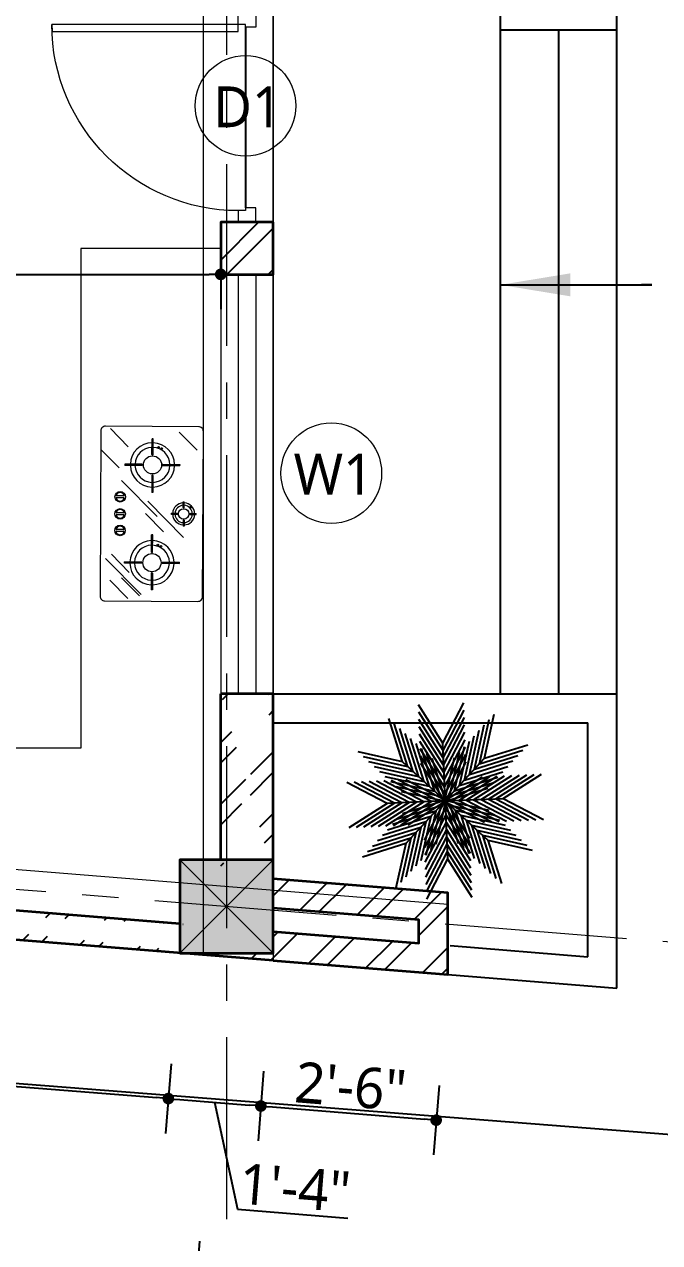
# Model space of a CAD drawing. Header units: inches. Extents: x 17146 to 31738, y -8920 to -2452.
# Drawn here: x 21558.2 to 21667.2, y -5398.8 to -5189.5 of the extents above; entities that cross this region are included whole.
import ezdxf

# ---------------------------------------------------------------- set-up
doc = ezdxf.new("R2010")
doc.units = ezdxf.units.IN
doc.header["$LTSCALE"] = 25
doc.header["$MEASUREMENT"] = 0
doc.header["$PDMODE"] = 3
doc.linetypes.add('CENTER', pattern=[2, 1.25, -0.25, 0.25, -0.25])
doc.layers.get('Defpoints').update_dxf_attribs({"color": 251})
doc.layers.add('A-HATCH', color=7, linetype='Continuous')
doc.layers.add('ARBOL', color=74, linetype='Continuous')
for name, color, linetype, lineweight in [('A_Grid Name', 216, 'Continuous', 5), ('Center line', 252, 'CENTER', 20), ('Column', 130, 'Continuous', 35), ('Dim-external', 151, 'Continuous', 9), ('Dim-internal', 150, 'Continuous', 9), ('Door-window', 40, 'Continuous', 15), ('Furniture', 125, 'Continuous', 20), ('Hatch', 253, 'Continuous', 13), ('sill', 30, 'Continuous', 20), ('Stairs', 134, 'Continuous', 25), ('text window', 212, 'Continuous', 20), ('Wall-Section', 6, 'Continuous', 35)]:
    doc.layers.add(name, color=color, linetype=linetype, lineweight=lineweight)
doc.styles.add('int text 1in-8ft', font='trebuc.ttf', dxfattribs={"height": 7})
doc.dimstyles.new('dim 1in-8ft', dxfattribs={"dimtxt": 7, "dimasz": 2, "dimexe": 6, "dimexo": 6, "dimgap": 1, "dimtad": 1, "dimdec": 0, "dimzin": 0, "dimdsep": 46, "dimlunit": 4, "dimtxsty": 'int text 1in-8ft', "dimblk": 'DOT', "dimcen": 4, "dimdle": 6, "dimclrt": 7, "dimadec": 0, "dimazin": 0, "dimtfac": 1, "dimtdec": 0, "dimtofl": 0, "dimtmove": 0, "dimatfit": 3, "dimfxl": 6, "dimfxlon": 1, "dimtolj": 1, "dimtzin": 0, "dimarcsym": 0})
doc.dimstyles.new('dim 1in-8ft c-c', dxfattribs={"dimtxt": 7, "dimasz": 2, "dimexe": 6, "dimexo": 6, "dimgap": 1, "dimtad": 1, "dimdec": 0, "dimzin": 0, "dimdsep": 46, "dimlunit": 4, "dimtxsty": 'int text 1in-8ft', "dimblk": 'DOT', "dimcen": 4, "dimdle": 6, "dimclrt": 7, "dimadec": 0, "dimazin": 0, "dimtfac": 1, "dimtdec": 0, "dimtofl": 0, "dimtmove": 0, "dimatfit": 3, "dimfxl": 6, "dimfxlon": 1, "dimtolj": 1, "dimtzin": 0, "dimarcsym": 0})
pattern_1 = [(45, (21802.997, -5239.595), (-5.3033, 5.3033), []), (45, (21806.5325, -5239.595), (-5.3033, 5.3033), [])]

# ---------------------------------------------------------------- blocks, each defined once
blk = doc.blocks.new('col')
at = {"layer": 'Hatch'}
h = blk.add_hatch(color=256, dxfattribs=at)
h.dxf.hatch_style = 1
h.paths.add_polyline_path([(-8, -8), (8, -8), (8, 8), (-8, 8)])
at = {"layer": 'Column'}
blk.add_lwpolyline([(-8, -8), (8, -8), (8, 8), (-8, 8)], close=True, dxfattribs=at)
at = {"layer": 'Dim-external'}
for p, q in [((-8, 8), (8, -8)), ((8, 8), (-8, -8))]:
    blk.add_line(p, q, dxfattribs=at)
blk = doc.blocks.new('gridd')
at = {"layer": 'Dim-external'}
blk.add_blockref('col', (507, -311.55), dxfattribs=at)
blk = doc.blocks.new('*U34')
at = {"lineweight": 20}
for points in [[(2, 1.5), (2, 33.5), (3.25, 33.47), (3.25, 1.5)], [(0, 1.5), (0, -1.5), (2.5, -1.5), (2.5, 0.25), (2, 0.25), (2, 1.5)], [(36, 1.5), (36, -1.5), (33.5, -1.5), (33.5, 0.25), (34, 0.25), (34, 1.5)]]:
    blk.add_lwpolyline(points, close=True, dxfattribs=at)
at = {"lineweight": 13}
blk.add_arc((2, 1.5), 32, 360, 90, dxfattribs=at)
at = {"layer": 'Defpoints'}
blk.add_line((2.5, 0.25), (33.5, 0.25), dxfattribs=at)
blk = doc.blocks.new('Cooking_Range Glass2')
for p, q in [((-14.04, -4.13), (-10.95, -1.03)), ((0.1, -1.17), (-0.1, -1.17)), ((-2.16, -9.49), (4.03, -3.3)), ((2.08, -3.21), (2.08, -3.41)), ((8.5, -4), (8.3, -4)), ((0.1, -5.38), (-0.1, -5.38)), ((-5.72, -14.03), (0.48, -7.84)), ((-0.03, -9.85), (3.06, -6.75)), ((-12.87, -8.61), (-12.87, -8.81)), ((-3.64, -8.61), (-3.64, -8.81)), ((3.64, -8.61), (3.64, -8.81)), ((13.07, -8.61), (13.07, -8.81)), ((7.7, -16.71), (13.9, -10.52)), ((11.02, -13.91), (14.12, -10.82)), ((-14.6, -15.96), (-11.5, -12.87)), ((-10.96, -17.54), (-7.87, -14.44)), ((6.99, -15.69), (10.09, -12.59)), ((8.5, -13.45), (8.3, -13.45)), ((11.45, -15.92), (14.55, -12.83))]:
    blk.add_line(p, q)
at = {"ltscale": 0.18}
for p, q in [((-0.1, -2.21), (-0.1, -1.17)), ((0.1, -2.21), (0.1, -1.17)), ((-8.5, -4), (-8.3, -4)), ((-8.5, -6.91), (-8.5, -4)), ((-8.3, -6.91), (-8.3, -4)), ((-1.09, -3.21), (-2.11, -3.21)), ((-2.11, -3.41), (-2.11, -3.21)), ((-1.09, -3.41), (-2.11, -3.41)), ((1.09, -3.21), (2.08, -3.21)), ((1.09, -3.41), (2.08, -3.41)), ((8.3, -6.91), (8.3, -4)), ((8.5, -6.91), (8.5, -4)), ((-0.1, -4.4), (-0.1, -5.38)), ((0.1, -4.4), (0.1, -5.38)), ((-10.19, -8.61), (-12.87, -8.61)), ((-10.19, -8.81), (-12.87, -8.81)), ((-6.6, -8.61), (-3.64, -8.61)), ((-6.6, -8.81), (-3.64, -8.81)), ((6.6, -8.61), (3.64, -8.61)), ((6.6, -8.81), (3.64, -8.81)), ((10.19, -8.61), (13.07, -8.61)), ((10.19, -8.81), (13.07, -8.81)), ((-8.5, -10.51), (-8.5, -13.45)), ((-8.3, -10.51), (-8.3, -13.45)), ((8.3, -10.51), (8.3, -13.45)), ((8.5, -10.51), (8.5, -13.45)), ((-8.5, -13.45), (-8.3, -13.45)), ((-3.05, -13.61), (-3.05, -14.84)), ((-2.73, -13.61), (-2.73, -14.84)), ((-0.12, -13.61), (-0.12, -14.84)), ((0.2, -13.61), (0.2, -14.84)), ((2.73, -13.61), (2.73, -14.84)), ((3.05, -13.61), (3.05, -14.84))]:
    blk.add_line(p, q, dxfattribs=at)
blk.add_lwpolyline([(-14.2, -17.6), (14.2, -17.6, 0.414214), (15, -16.8), (15, -0.8, 0.414214), (14.2, 0), (-14.2, 0, 0.414214), (-15, -0.8), (-15, -16.8, 0.414214)], format="xyb", close=True)
for centre in [(-1.16, -2.15), (-11.43, -7.67), (-11.21, -7.14), (5.36, -7.7), (5.58, -7.17)]:
    blk.add_circle(centre, 0.149)
for centre, radius in [((0, -3.31), 0.895), ((-8.4, -8.71), 1.56), ((8.4, -8.71), 1.56), ((-2.89, -14.22), 0.9), ((0.04, -14.22), 0.9), ((2.89, -14.22), 0.9)]:
    blk.add_circle(centre, radius, dxfattribs=at)
for centre, radius, start, end in [((0, -3.31), 1.89, 93.0255, 176.9745), ((0, -3.31), 1.49, 93.8363, 176.1637), ((0, -3.31), 1.89, 3.0255, 86.9745), ((0, -3.31), 1.49, 3.8363, 86.1637), ((0, -3.31), 1.89, 183.0255, 266.9745), ((0, -3.31), 1.49, 183.8363, 266.1637), ((-1.13, -3.31), 0.105, 287.6318, 72.3682), ((0, -2.2), 0.101, 187.9505, 352.0495), ((0, -3.31), 1.49, 273.8363, 356.1637), ((0, -3.31), 1.89, 273.0255, 356.9745), ((1.11, -3.31), 0.101, 97.2236, 262.7764), ((-8.4, -8.71), 3.8, 91.5918, 178.4082), ((-8.4, -8.71), 3, 91.9102, 178.0898), ((-8.4, -8.71), 3, 1.9102, 88.0898), ((-8.4, -8.71), 3.8, 1.5918, 88.4082), ((0, -4.4), 0.1, 358.3317, 181.6683), ((8.4, -8.71), 3.8, 91.5918, 178.4082), ((8.4, -8.71), 3, 91.9102, 178.0898), ((8.4, -8.71), 3.8, 1.5918, 88.4082), ((8.4, -8.71), 3, 1.9102, 88.0898), ((-8.4, -6.9), 0.101, 186.7354, 353.2646), ((8.4, -6.91), 0.1, 183.9579, 356.0421), ((-8.4, -8.71), 3.8, 181.5918, 268.4082), ((-8.4, -8.71), 3, 181.9102, 268.0898), ((-10.23, -8.71), 0.106, 288.751, 71.249), ((-8.4, -8.71), 3, 271.9102, 358.0898), ((-8.4, -8.71), 3.8, 271.5918, 358.4082), ((-6.56, -8.71), 0.107, 110.5507, 249.4493), ((8.4, -8.71), 3.8, 181.5918, 268.4082), ((8.4, -8.71), 3, 181.9102, 268.0898), ((6.57, -8.71), 0.105, 288.412, 71.588), ((8.4, -10.54), 0.105, 17.9418, 162.0582), ((8.4, -8.71), 3, 271.9102, 358.0898), ((8.4, -8.71), 3.8, 271.5918, 358.4082), ((10.22, -8.71), 0.103, 104.2945, 255.7055), ((-2.89, -14.22), 0.74, 111.3237, 248.6763), ((-3.13, -13.61), 0.08, 0, 111.3237), ((-2.65, -13.61), 0.08, 68.6763, 180), ((-2.89, -14.22), 0.74, 291.3237, 68.6763), ((0.04, -14.22), 0.74, 111.3237, 248.6763), ((-0.2, -13.61), 0.08, 0, 111.3237), ((0.28, -13.61), 0.08, 68.6763, 180), ((0.04, -14.22), 0.74, 291.3237, 68.6763), ((2.89, -14.22), 0.74, 111.3237, 248.6763), ((2.65, -13.61), 0.08, 0, 111.3237), ((3.13, -13.61), 0.08, 68.6763, 180), ((2.89, -14.22), 0.74, 291.3237, 68.6763), ((-3.13, -14.84), 0.08, 248.6763, 0), ((-2.65, -14.84), 0.08, 180, 291.3237), ((-0.2, -14.84), 0.08, 248.6763, 0), ((0.28, -14.84), 0.08, 180, 291.3237), ((2.65, -14.84), 0.08, 248.6763, 0), ((3.13, -14.84), 0.08, 180, 291.3237)]:
    blk.add_arc(centre, radius, start, end, dxfattribs=at)
blk.add_arc((-8.4, -10.55), 0.108, 21.7885, 158.2115)
blk = doc.blocks.new('grid')
at = {"layer": 'Center line'}
for p, q in [((506, 115), (506, -429.63)), ((774, -334.17), (-175, -257.62))]:
    blk.add_line(p, q, dxfattribs=at)
blk = doc.blocks.new('iuhuiff')
at = {"layer": 'ARBOL', "color": 60}
for p, q in [((6020.29, -6224.88, 1654.08), (6016.11, -6218.3, 1654.08)), ((6020.35, -6226.14, 1654.08), (6016.17, -6219.56, 1654.08)), ((6013.38, -6228.09, 1654.08), (6011.04, -6220.65, 1654.08)), ((6014.31, -6228.95, 1654.08), (6011.98, -6221.51, 1654.08)), ((6015.24, -6229.8, 1654.08), (6012.91, -6222.37, 1654.08)), ((6020.4, -6227.41, 1654.08), (6016.22, -6220.83, 1654.08)), ((6020.45, -6228.67, 1654.08), (6016.27, -6222.09, 1654.08)), ((6016.17, -6230.66, 1654.08), (6013.84, -6223.22, 1654.08)), ((6017.11, -6231.52, 1654.08), (6014.77, -6224.08, 1654.08)), ((6020.5, -6229.94, 1654.08), (6016.33, -6223.36, 1654.08)), ((6013.38, -6228.09, 1654.08), (6005.77, -6226.39, 1654.08)), ((6014.31, -6228.95, 1654.08), (6006.7, -6227.25, 1654.08)), ((6015.24, -6229.8, 1654.08), (6007.63, -6228.1, 1654.08)), ((6016.17, -6230.66, 1654.08), (6008.57, -6228.96, 1654.08)), ((6017.11, -6231.52, 1654.08), (6009.5, -6229.82, 1654.08)), ((6018.04, -6232.37, 1654.08), (6010.43, -6230.67, 1654.08)), ((6010.76, -6235.25, 1654.08), (6003.85, -6231.64, 1654.08)), ((6012.02, -6235.2, 1654.08), (6005.11, -6231.59, 1654.08)), ((6013.29, -6235.14, 1654.08), (6006.38, -6231.53, 1654.08)), ((6014.55, -6235.09, 1654.08), (6007.64, -6231.48, 1654.08)), ((6015.82, -6235.04, 1654.08), (6008.91, -6231.43, 1654.08)), ((6010.76, -6235.25, 1654.08), (6004.18, -6239.43, 1654.08)), ((6012.02, -6235.2, 1654.08), (6005.44, -6239.37, 1654.08)), ((6013.29, -6235.14, 1654.08), (6006.71, -6239.32, 1654.08))]:
    blk.add_line(p, q, dxfattribs=at)
at = {"layer": 'ARBOL', "color": 62}
for p, q in [((6020.29, -6224.88, 1654.08), (6023.9, -6217.97, 1654.08)), ((6020.35, -6226.14, 1654.08), (6023.96, -6219.23, 1654.08)), ((6027.45, -6227.5, 1654.08), (6029.15, -6219.89, 1654.08)), ((6020.4, -6227.41, 1654.08), (6024.01, -6220.5, 1654.08)), ((6020.45, -6228.67, 1654.08), (6024.06, -6221.77, 1654.08)), ((6025.74, -6229.36, 1654.08), (6027.44, -6221.75, 1654.08)), ((6026.6, -6228.43, 1654.08), (6028.29, -6220.82, 1654.08)), ((6020.5, -6229.94, 1654.08), (6024.11, -6223.03, 1654.08)), ((6020.56, -6231.2, 1654.08), (6024.17, -6224.3, 1654.08)), ((6023.17, -6232.16, 1654.08), (6024.87, -6224.55, 1654.08)), ((6024.02, -6231.23, 1654.08), (6025.72, -6223.62, 1654.08)), ((6024.88, -6230.29, 1654.08), (6026.58, -6222.69, 1654.08)), ((6018.04, -6232.37, 1654.08), (6015.71, -6224.94, 1654.08)), ((6020.56, -6231.2, 1654.08), (6016.38, -6224.62, 1654.08)), ((6020.61, -6232.47, 1654.08), (6016.43, -6225.89, 1654.08)), ((6018.97, -6233.23, 1654.08), (6016.64, -6225.79, 1654.08)), ((6019.9, -6234.09, 1654.08), (6017.57, -6226.65, 1654.08)), ((6020.61, -6232.47, 1654.08), (6024.22, -6225.56, 1654.08)), ((6022.31, -6233.09, 1654.08), (6024.01, -6225.48, 1654.08)), ((6020.66, -6233.73, 1654.08), (6016.49, -6227.15, 1654.08)), ((6020.72, -6235, 1654.08), (6016.54, -6228.42, 1654.08)), ((6020.83, -6234.94, 1654.08), (6018.5, -6227.51, 1654.08)), ((6020.6, -6234.95, 1654.08), (6022.3, -6227.35, 1654.08)), ((6017.08, -6234.98, 1654.08), (6010.18, -6231.37, 1654.08)), ((6018.97, -6233.23, 1654.08), (6011.36, -6231.53, 1654.08)), ((6018.35, -6234.93, 1654.08), (6011.44, -6231.32, 1654.08)), ((6019.9, -6234.09, 1654.08), (6012.3, -6232.39, 1654.08)), ((6019.61, -6234.88, 1654.08), (6012.71, -6231.27, 1654.08)), ((6020.88, -6234.82, 1654.08), (6013.97, -6231.21, 1654.08)), ((6015.82, -6235.04, 1654.08), (6009.24, -6239.21, 1654.08)), ((6017.08, -6234.98, 1654.08), (6010.5, -6239.16, 1654.08)), ((6018.35, -6234.93, 1654.08), (6011.77, -6239.11, 1654.08)), ((6019.61, -6234.88, 1654.08), (6013.03, -6239.05, 1654.08)), ((6020.83, -6234.94, 1654.08), (6013.23, -6233.25, 1654.08)), ((6020.82, -6234.71, 1654.08), (6013.39, -6237.04, 1654.08)), ((6014.55, -6235.09, 1654.08), (6007.97, -6239.27, 1654.08)), ((6019.11, -6236.57, 1654.08), (6011.67, -6238.9, 1654.08)), ((6019.97, -6235.64, 1654.08), (6012.53, -6237.97, 1654.08)), ((6017.4, -6238.44, 1654.08), (6009.96, -6240.77, 1654.08)), ((6018.25, -6237.5, 1654.08), (6010.82, -6239.84, 1654.08)), ((6014.83, -6241.23, 1654.08), (6007.39, -6243.56, 1654.08)), ((6015.68, -6240.3, 1654.08), (6008.24, -6242.63, 1654.08)), ((6016.54, -6239.37, 1654.08), (6009.1, -6241.7, 1654.08)), ((6013.97, -6242.16, 1654.08), (6006.53, -6244.5, 1654.08))]:
    blk.add_line(p, q, dxfattribs=at)
at = {"layer": 'ARBOL', "color": 32}
for q in [(6020.29, -6224.88, 1654.08), (6013.38, -6228.09, 1654.08), (6027.45, -6227.5, 1654.08), (6010.76, -6235.25, 1654.08), (6013.97, -6242.16, 1654.08), (6030.66, -6234.41, 1654.08), (6021.13, -6244.78, 1654.08), (6028.04, -6241.57, 1654.08)]:
    blk.add_line((6020.71, -6234.83, 1654.08), q, dxfattribs=at)
at = {"layer": 'ARBOL', "color": 64}
for p, q in [((6021.45, -6234.02, 1654.08), (6023.15, -6226.42, 1654.08)), ((6026.6, -6228.43, 1654.08), (6034.03, -6226.1, 1654.08)), ((6027.45, -6227.5, 1654.08), (6034.89, -6225.17, 1654.08)), ((6020.66, -6233.73, 1654.08), (6024.27, -6226.83, 1654.08)), ((6020.72, -6235, 1654.08), (6024.33, -6228.09, 1654.08)), ((6024.88, -6230.29, 1654.08), (6032.32, -6227.96, 1654.08)), ((6025.74, -6229.36, 1654.08), (6033.18, -6227.03, 1654.08)), ((6020.54, -6234.84, 1654.08), (6027.12, -6230.66, 1654.08)), ((6021.81, -6234.78, 1654.08), (6028.39, -6230.61, 1654.08)), ((6022.31, -6233.09, 1654.08), (6029.75, -6230.76, 1654.08)), ((6023.07, -6234.73, 1654.08), (6029.65, -6230.55, 1654.08)), ((6023.17, -6232.16, 1654.08), (6030.6, -6229.83, 1654.08)), ((6024.02, -6231.23, 1654.08), (6031.46, -6228.89, 1654.08)), ((6020.6, -6234.95, 1654.08), (6028.03, -6232.62, 1654.08)), ((6021.45, -6234.02, 1654.08), (6028.89, -6231.69, 1654.08)), ((6020.88, -6234.82, 1654.08), (6014.3, -6239, 1654.08)), ((6020.7, -6234.66, 1654.08), (6017.09, -6241.57, 1654.08)), ((6020.82, -6234.71, 1654.08), (6019.12, -6242.31, 1654.08)), ((6020.76, -6235.93, 1654.08), (6017.15, -6242.84, 1654.08)), ((6019.11, -6236.57, 1654.08), (6017.41, -6244.18, 1654.08)), ((6019.97, -6235.64, 1654.08), (6018.27, -6243.25, 1654.08)), ((6020.76, -6235.93, 1654.08), (6024.93, -6242.51, 1654.08)), ((6017.4, -6238.44, 1654.08), (6015.7, -6246.04, 1654.08)), ((6018.25, -6237.5, 1654.08), (6016.55, -6245.11, 1654.08)), ((6020.81, -6237.19, 1654.08), (6017.2, -6244.1, 1654.08)), ((6020.86, -6238.46, 1654.08), (6017.25, -6245.37, 1654.08)), ((6014.83, -6241.23, 1654.08), (6013.13, -6248.84, 1654.08)), ((6015.68, -6240.3, 1654.08), (6013.98, -6247.91, 1654.08)), ((6016.54, -6239.37, 1654.08), (6014.84, -6246.97, 1654.08)), ((6020.92, -6239.72, 1654.08), (6017.31, -6246.63, 1654.08)), ((6020.97, -6240.99, 1654.08), (6017.36, -6247.9, 1654.08)), ((6013.97, -6242.16, 1654.08), (6012.27, -6249.77, 1654.08)), ((6021.02, -6242.25, 1654.08), (6017.41, -6249.16, 1654.08)), ((6021.08, -6243.52, 1654.08), (6017.47, -6250.43, 1654.08)), ((6021.13, -6244.78, 1654.08), (6017.52, -6251.69, 1654.08))]:
    blk.add_line(p, q, dxfattribs=at)
at = {"layer": 'ARBOL', "color": 68}
for p, q in [((6024.34, -6234.68, 1654.08), (6030.92, -6230.5, 1654.08)), ((6025.6, -6234.63, 1654.08), (6032.18, -6230.45, 1654.08)), ((6026.87, -6234.57, 1654.08), (6033.45, -6230.39, 1654.08)), ((6028.13, -6234.52, 1654.08), (6034.71, -6230.34, 1654.08)), ((6029.4, -6234.47, 1654.08), (6035.98, -6230.29, 1654.08)), ((6030.66, -6234.41, 1654.08), (6037.24, -6230.24, 1654.08)), ((6023.07, -6234.73, 1654.08), (6029.98, -6238.34, 1654.08)), ((6024.34, -6234.68, 1654.08), (6031.25, -6238.29, 1654.08)), ((6025.6, -6234.63, 1654.08), (6032.51, -6238.24, 1654.08)), ((6026.87, -6234.57, 1654.08), (6033.78, -6238.18, 1654.08)), ((6028.13, -6234.52, 1654.08), (6035.04, -6238.13, 1654.08)), ((6029.4, -6234.47, 1654.08), (6036.31, -6238.08, 1654.08)), ((6030.66, -6234.41, 1654.08), (6037.57, -6238.02, 1654.08)), ((6022.45, -6236.43, 1654.08), (6030.06, -6238.13, 1654.08)), ((6023.38, -6237.29, 1654.08), (6025.71, -6244.73, 1654.08)), ((6023.38, -6237.29, 1654.08), (6030.99, -6238.99, 1654.08)), ((6024.32, -6238.14, 1654.08), (6026.65, -6245.58, 1654.08)), ((6024.32, -6238.14, 1654.08), (6031.92, -6239.84, 1654.08)), ((6025.25, -6239, 1654.08), (6032.85, -6240.7, 1654.08)), ((6025.25, -6239, 1654.08), (6027.58, -6246.44, 1654.08)), ((6026.18, -6239.86, 1654.08), (6033.79, -6241.56, 1654.08)), ((6026.18, -6239.86, 1654.08), (6028.51, -6247.3, 1654.08)), ((6027.11, -6240.72, 1654.08), (6034.72, -6242.42, 1654.08)), ((6027.11, -6240.72, 1654.08), (6029.44, -6248.15, 1654.08)), ((6028.04, -6241.57, 1654.08), (6035.65, -6243.27, 1654.08)), ((6028.04, -6241.57, 1654.08), (6030.38, -6249.01, 1654.08))]:
    blk.add_line(p, q, dxfattribs=at)
at = {"layer": 'ARBOL', "color": 66}
for p, q in [((6020.54, -6234.84, 1654.08), (6027.45, -6238.45, 1654.08)), ((6020.59, -6234.72, 1654.08), (6022.92, -6242.15, 1654.08)), ((6020.59, -6234.72, 1654.08), (6028.19, -6236.42, 1654.08)), ((6020.7, -6234.66, 1654.08), (6024.88, -6241.24, 1654.08)), ((6021.81, -6234.78, 1654.08), (6028.71, -6238.39, 1654.08)), ((6021.52, -6235.57, 1654.08), (6023.85, -6243.01, 1654.08)), ((6021.52, -6235.57, 1654.08), (6029.13, -6237.27, 1654.08)), ((6022.45, -6236.43, 1654.08), (6024.78, -6243.87, 1654.08)), ((6020.81, -6237.19, 1654.08), (6024.99, -6243.77, 1654.08)), ((6020.86, -6238.46, 1654.08), (6025.04, -6245.04, 1654.08)), ((6020.92, -6239.72, 1654.08), (6025.09, -6246.3, 1654.08)), ((6020.97, -6240.99, 1654.08), (6025.15, -6247.57, 1654.08)), ((6021.02, -6242.25, 1654.08), (6025.2, -6248.83, 1654.08)), ((6021.08, -6243.52, 1654.08), (6025.25, -6250.1, 1654.08)), ((6021.13, -6244.78, 1654.08), (6025.31, -6251.36, 1654.08))]:
    blk.add_line(p, q, dxfattribs=at)
blk = doc.blocks.new('_Dot')
at = {"color": 0, "linetype": 'ByBlock', "lineweight": -2}
blk.add_line((-0.5, 0), (-1, 0), dxfattribs=at)
at = {"color": 0, "linetype": 'ByBlock', "const_width": 0.5}
blk.add_lwpolyline([(-0.25, 0, 1), (0.25, 0, 1)], format="xyb", close=True, dxfattribs=at)
blk = doc.blocks.new('*D128')
at = {"layer": 'Defpoints', "color": 0, "transparency": 16777216}
for p in [(21434.87, -5335.64), (21584.87, -5349.19), (21582.87, -5374.03)]:
    blk.add_point(p, dxfattribs=at)
at = {"layer": 'Dim-external', "color": 0, "lineweight": -2, "transparency": 16777216}
for p, q in [((21433.23, -5355.94), (21432.27, -5367.9)), ((21434.74, -5362.08), (21580.87, -5373.87)), ((21583.35, -5368.05), (21582.38, -5380.01))]:
    blk.add_line(p, q, dxfattribs=at)
at = {"layer": 'Dim-external', "color": 0, "lineweight": -2, "transparency": 16777216, "xscale": 2, "yscale": 2, "zscale": 2}
for p, rotation in [((21432.75, -5361.92), 175.3884517382359), ((21582.87, -5374.03), 355.3884517382359)]:
    blk.add_blockref('_Dot', p, dxfattribs=dict(at, rotation=rotation))
at = {"layer": 'Dim-external', "color": 7, "transparency": 16777216, "insert": (21508.17, -5363.48), "char_height": 7, "attachment_point": 5, "rotation": 355.3885, "style": 'int text 1in-8ft'}
blk.add_mtext('\\A1;12\'-7"', dxfattribs=at)
blk = doc.blocks.new('*D129')
at = {"layer": 'Defpoints', "color": 0, "transparency": 16777216}
for p in [(21584.87, -5349.19), (21600.87, -5349.03), (21598.75, -5375.31)]:
    blk.add_point(p, dxfattribs=at)
at = {"layer": 'Dim-external', "color": 0, "lineweight": -2, "transparency": 16777216}
for p, q in [((21583.35, -5368.05), (21582.38, -5380.01)), ((21599.23, -5369.33), (21598.27, -5381.29)), ((21584.86, -5374.19), (21596.76, -5375.15)), ((21590.81, -5374.67), (21594.74, -5393.05)), ((21594.74, -5393.05), (21613.71, -5394.58))]:
    blk.add_line(p, q, dxfattribs=at)
at = {"layer": 'Dim-external', "color": 0, "lineweight": -2, "transparency": 16777216, "xscale": 2, "yscale": 2, "zscale": 2}
for p, rotation in [((21582.87, -5374.03), 175.3884517382359), ((21598.75, -5375.31), 355.3884517382359)]:
    blk.add_blockref('_Dot', p, dxfattribs=dict(at, rotation=rotation))
at = {"layer": 'Dim-external', "color": 7, "transparency": 16777216, "insert": (21604.59, -5389.33), "char_height": 7, "attachment_point": 5, "rotation": 355.3885, "style": 'int text 1in-8ft'}
blk.add_mtext('\\A1;1\'-4"', dxfattribs=at)
blk = doc.blocks.new('*D130')
at = {"layer": 'Defpoints', "color": 0, "transparency": 16777216}
for p in [(21600.87, -5349.03), (21630.87, -5352.74), (21628.85, -5377.74)]:
    blk.add_point(p, dxfattribs=at)
at = {"layer": 'Dim-external', "color": 0, "lineweight": -2, "transparency": 16777216}
for p, q in [((21599.23, -5369.33), (21598.27, -5381.29)), ((21629.34, -5371.76), (21628.37, -5383.72)), ((21600.74, -5375.47), (21626.86, -5377.58))]:
    blk.add_line(p, q, dxfattribs=at)
at = {"layer": 'Dim-external', "color": 0, "lineweight": -2, "transparency": 16777216, "xscale": 2, "yscale": 2, "zscale": 2}
for p, rotation in [((21598.75, -5375.31), 175.3884517382359), ((21628.85, -5377.74), 355.3884517382359)]:
    blk.add_blockref('_Dot', p, dxfattribs=dict(at, rotation=rotation))
at = {"layer": 'Dim-external', "color": 7, "transparency": 16777216, "insert": (21614.17, -5371.97), "char_height": 7, "attachment_point": 5, "rotation": 355.3885, "style": 'int text 1in-8ft'}
blk.add_mtext('\\A1;2\'-6"', dxfattribs=at)
blk = doc.blocks.new('*D133')
at = {"layer": 'Defpoints', "color": 0, "transparency": 16777216}
for p in [(21426.87, -5327.64), (21592.87, -5341.03), (21587.75, -5404.52)]:
    blk.add_point(p, dxfattribs=at)
at = {"layer": 'Dim-external', "color": 0, "lineweight": -2, "transparency": 16777216}
for p, q in [((21422.23, -5385.15), (21421.27, -5397.11)), ((21423.74, -5391.29), (21585.75, -5404.36)), ((21588.23, -5398.54), (21587.27, -5410.5))]:
    blk.add_line(p, q, dxfattribs=at)
at = {"layer": 'Dim-external', "color": 0, "lineweight": -2, "transparency": 16777216, "xscale": 2, "yscale": 2, "zscale": 2}
for p, rotation in [((21421.75, -5391.13), 175.3884517382403), ((21587.75, -5404.52), 355.3884517382404)]:
    blk.add_blockref('_Dot', p, dxfattribs=dict(at, rotation=rotation))
at = {"layer": 'Dim-external', "color": 7, "transparency": 16777216, "insert": (21505.12, -5393.28), "char_height": 7, "attachment_point": 5, "rotation": 355.3885, "style": 'int text 1in-8ft'}
blk.add_mtext('\\A1;13\'-11"c/c', dxfattribs=at)
blk = doc.blocks.new('*D134')
at = {"layer": 'Defpoints', "color": 0, "transparency": 16777216}
for p in [(21049.87, -5305.88), (21630.87, -5352.74), (21624.94, -5426.31)]:
    blk.add_point(p, dxfattribs=at)
at = {"layer": 'Dim-external', "color": 0, "lineweight": -2, "transparency": 16777216}
for p, q in [((21044.42, -5373.46), (21043.45, -5385.42)), ((21045.93, -5379.6), (21622.94, -5426.14)), ((21625.42, -5420.32), (21624.45, -5432.29))]:
    blk.add_line(p, q, dxfattribs=at)
at = {"layer": 'Dim-external', "color": 0, "lineweight": -2, "transparency": 16777216, "xscale": 2, "yscale": 2, "zscale": 2}
for p, rotation in [((21043.94, -5379.44), 175.3884517382374), ((21624.94, -5426.31), 355.3884517382374)]:
    blk.add_blockref('_Dot', p, dxfattribs=dict(at, rotation=rotation))
at = {"layer": 'Dim-external', "color": 7, "transparency": 16777216, "insert": (21334.8, -5398.33), "char_height": 7, "attachment_point": 5, "rotation": 355.3885, "style": 'int text 1in-8ft'}
blk.add_mtext('\\A1;48\'-7"', dxfattribs=at)
blk = doc.blocks.new('*D150')
at = {"layer": 'Defpoints', "color": 0, "transparency": 16777216}
for p in [(21600.87, -5187.48), (21600.87, -5223.48), (21776.87, -5223.48)]:
    blk.add_point(p, dxfattribs=at)
at = {"layer": 'Dim-external', "color": 0, "lineweight": -2, "transparency": 16777216}
for p, q in [((21770.87, -5187.48), (21782.87, -5187.48)), ((21776.87, -5189.48), (21776.87, -5221.48)), ((21770.87, -5223.48), (21782.87, -5223.48))]:
    blk.add_line(p, q, dxfattribs=at)
at = {"layer": 'Dim-external', "color": 0, "lineweight": -2, "transparency": 16777216, "xscale": 2, "yscale": 2, "zscale": 2}
for p, rotation in [((21776.87, -5187.48), 90), ((21776.87, -5223.48), 270)]:
    blk.add_blockref('_Dot', p, dxfattribs=dict(at, rotation=rotation))
at = {"layer": 'Dim-external', "color": 7, "transparency": 16777216, "insert": (21772.31, -5205.48), "char_height": 7, "attachment_point": 5, "rotation": 90, "style": 'int text 1in-8ft'}
blk.add_mtext("\\A1;3'", dxfattribs=at)
blk = doc.blocks.new('*D151')
at = {"layer": 'Defpoints', "color": 0, "transparency": 16777216}
for p in [(21600.87, -5223.48), (21600.87, -5232.48), (21776.87, -5232.48)]:
    blk.add_point(p, dxfattribs=at)
at = {"layer": 'Dim-external', "color": 0, "lineweight": -2, "transparency": 16777216}
for p, q in [((21795.09, -5222.51), (21795.09, -5213.04)), ((21770.87, -5223.48), (21782.87, -5223.48)), ((21776.87, -5227.98), (21795.09, -5222.51)), ((21776.87, -5225.48), (21776.87, -5230.48)), ((21770.87, -5232.48), (21782.87, -5232.48))]:
    blk.add_line(p, q, dxfattribs=at)
at = {"layer": 'Dim-external', "color": 0, "lineweight": -2, "transparency": 16777216, "xscale": 2, "yscale": 2, "zscale": 2}
for p, rotation in [((21776.87, -5223.48), 90), ((21776.87, -5232.48), 270)]:
    blk.add_blockref('_Dot', p, dxfattribs=dict(at, rotation=rotation))
at = {"layer": 'Dim-external', "color": 7, "transparency": 16777216, "insert": (21790.52, -5217.78), "char_height": 7, "attachment_point": 5, "rotation": 90, "style": 'int text 1in-8ft'}
blk.add_mtext('\\A1;9"', dxfattribs=at)
blk = doc.blocks.new('*D152')
at = {"layer": 'Defpoints', "color": 0, "transparency": 16777216}
for p in [(21600.87, -5232.48), (21600.87, -5304.48), (21776.87, -5304.48)]:
    blk.add_point(p, dxfattribs=at)
at = {"layer": 'Dim-external', "color": 0, "lineweight": -2, "transparency": 16777216}
for p, q in [((21770.87, -5232.48), (21782.87, -5232.48)), ((21776.87, -5234.48), (21776.87, -5302.48)), ((21770.87, -5304.48), (21782.87, -5304.48))]:
    blk.add_line(p, q, dxfattribs=at)
at = {"layer": 'Dim-external', "color": 0, "lineweight": -2, "transparency": 16777216, "xscale": 2, "yscale": 2, "zscale": 2}
for p, rotation in [((21776.87, -5232.48), 90), ((21776.87, -5304.48), 270)]:
    blk.add_blockref('_Dot', p, dxfattribs=dict(at, rotation=rotation))
at = {"layer": 'Dim-external', "color": 7, "transparency": 16777216, "insert": (21772.3, -5268.48), "char_height": 7, "attachment_point": 5, "rotation": 90, "style": 'int text 1in-8ft'}
blk.add_mtext("\\A1;6'", dxfattribs=at)
blk = doc.blocks.new('*D153')
at = {"layer": 'Defpoints', "color": 0, "transparency": 16777216}
for p in [(21600.87, -5304.48), (21630.87, -5338.7), (21776.87, -5338.7)]:
    blk.add_point(p, dxfattribs=at)
at = {"layer": 'Dim-external', "color": 0, "lineweight": -2, "transparency": 16777216}
for p, q in [((21770.87, -5304.48), (21782.87, -5304.48)), ((21776.87, -5306.48), (21776.87, -5336.7)), ((21770.87, -5338.7), (21782.87, -5338.7))]:
    blk.add_line(p, q, dxfattribs=at)
at = {"layer": 'Dim-external', "color": 0, "lineweight": -2, "transparency": 16777216, "xscale": 2, "yscale": 2, "zscale": 2}
for p, rotation in [((21776.87, -5304.48), 90), ((21776.87, -5338.7), 270)]:
    blk.add_blockref('_Dot', p, dxfattribs=dict(at, rotation=rotation))
at = {"layer": 'Dim-external', "color": 7, "transparency": 16777216, "insert": (21772.31, -5321.59), "char_height": 7, "attachment_point": 5, "rotation": 90, "style": 'int text 1in-8ft'}
blk.add_mtext('\\A1;2\'-10"', dxfattribs=at)
blk = doc.blocks.new('*D154')
at = {"layer": 'Defpoints', "color": 0, "transparency": 16777216}
for p in [(21630.87, -5338.7), (21630.87, -5352.74), (21776.87, -5352.74)]:
    blk.add_point(p, dxfattribs=at)
at = {"layer": 'Dim-external', "color": 0, "lineweight": -2, "transparency": 16777216}
for p, q in [((21794.91, -5340.31), (21794.91, -5321.28)), ((21770.87, -5338.7), (21782.87, -5338.7)), ((21776.87, -5345.72), (21794.91, -5340.31)), ((21776.87, -5340.7), (21776.87, -5350.74)), ((21770.87, -5352.74), (21782.87, -5352.74))]:
    blk.add_line(p, q, dxfattribs=at)
at = {"layer": 'Dim-external', "color": 0, "lineweight": -2, "transparency": 16777216, "xscale": 2, "yscale": 2, "zscale": 2}
for p, rotation in [((21776.87, -5338.7), 90), ((21776.87, -5352.74), 270)]:
    blk.add_blockref('_Dot', p, dxfattribs=dict(at, rotation=rotation))
at = {"layer": 'Dim-external', "color": 7, "transparency": 16777216, "insert": (21790.4, -5330.79), "char_height": 7, "attachment_point": 5, "rotation": 90, "style": 'int text 1in-8ft'}
blk.add_mtext('\\A1;1\'-2"', dxfattribs=at)
blk = doc.blocks.new('*D156')
at = {"layer": 'Defpoints', "color": 0, "transparency": 16777216}
for p in [(21600.87, -5179.48), (21592.79, -5341.11), (21806.87, -5341.11)]:
    blk.add_point(p, dxfattribs=at)
at = {"layer": 'Dim-external', "color": 0, "lineweight": -2, "transparency": 16777216}
for p, q in [((21800.87, -5179.48), (21812.87, -5179.48)), ((21806.87, -5181.48), (21806.87, -5339.11)), ((21800.87, -5341.11), (21812.87, -5341.11))]:
    blk.add_line(p, q, dxfattribs=at)
at = {"layer": 'Dim-external', "color": 0, "lineweight": -2, "transparency": 16777216, "xscale": 2, "yscale": 2, "zscale": 2}
for p, rotation in [((21806.87, -5179.48), 90), ((21806.87, -5341.11), 270)]:
    blk.add_blockref('_Dot', p, dxfattribs=dict(at, rotation=rotation))
at = {"layer": 'Dim-external', "color": 7, "transparency": 16777216, "insert": (21802.3, -5260.3), "char_height": 7, "attachment_point": 5, "rotation": 90, "style": 'int text 1in-8ft'}
blk.add_mtext('\\A1;13\'-6"c/c', dxfattribs=at)
blk = doc.blocks.new('*D157')
at = {"layer": 'Defpoints', "color": 0, "transparency": 16777216}
for p in [(21678.67, -5026.48), (21836.67, -5026.48), (21630.87, -5352.74)]:
    blk.add_point(p, dxfattribs=at)
at = {"layer": 'Dim-external', "color": 0, "lineweight": -2, "transparency": 16777216}
for p, q in [((21830.67, -5026.48), (21842.67, -5026.48)), ((21836.67, -5350.74), (21836.67, -5028.48)), ((21830.67, -5352.74), (21842.67, -5352.74))]:
    blk.add_line(p, q, dxfattribs=at)
at = {"layer": 'Dim-external', "color": 0, "lineweight": -2, "transparency": 16777216, "xscale": 2, "yscale": 2, "zscale": 2}
for p, rotation in [((21836.67, -5026.48), 90), ((21836.67, -5352.74), 270)]:
    blk.add_blockref('_Dot', p, dxfattribs=dict(at, rotation=rotation))
at = {"layer": 'Dim-external', "color": 7, "transparency": 16777216, "insert": (21832.15, -5189.61), "char_height": 7, "attachment_point": 5, "rotation": 90, "style": 'int text 1in-8ft'}
blk.add_mtext('\\A1;27\'-2"', dxfattribs=at)
blk = doc.blocks.new('*D390')
at = {"layer": 'Defpoints', "color": 0, "transparency": 16777216}
for p in [(21317.87, -5180.48), (21591.87, -5181.48), (21591.87, -5232.43)]:
    blk.add_point(p, dxfattribs=at)
at = {"layer": 'Dim-internal', "color": 0, "lineweight": -2, "transparency": 16777216}
for p, q in [((21317.87, -5226.43), (21317.87, -5238.43)), ((21591.87, -5226.43), (21591.87, -5238.43)), ((21319.87, -5232.43), (21589.87, -5232.43))]:
    blk.add_line(p, q, dxfattribs=at)
at = {"layer": 'Dim-internal', "color": 0, "lineweight": -2, "transparency": 16777216, "xscale": 2, "yscale": 2, "zscale": 2, "rotation": 180}
blk.add_blockref('_Dot', (21317.87, -5232.43), dxfattribs=at)
at = {"layer": 'Dim-internal', "color": 0, "lineweight": -2, "transparency": 16777216, "xscale": 2, "yscale": 2, "zscale": 2}
blk.add_blockref('_Dot', (21591.87, -5232.43), dxfattribs=at)
at = {"layer": 'Dim-internal', "color": 7, "transparency": 16777216, "insert": (21454.87, -5227.87), "char_height": 7, "attachment_point": 5, "style": 'int text 1in-8ft'}
blk.add_mtext('\\A1;22\'-10"', dxfattribs=at)
blk = doc.blocks.new('BP')
at = {"layer": 'A_Grid Name'}
for p, q in [((509, 0), (509, -327.88)), ((521, 0), (521, -328.84)), ((551, -319.22), (-30, -272.36)), ((551, -331.26), (-30, -284.4))]:
    blk.add_line(p, q, dxfattribs=at)
blk.add_lwpolyline([(551, -331.26), (551, -317.22), (521, -314.8), (521, -87), (673, -87), (673, 0), (-30, 0), (-30, -14), (0, -14), (0, -272.82), (-30, -270.4), (-30, -284.4)], close=True, dxfattribs=at)

msp = doc.modelspace()

# ---------------------------------------------------------------- hatches: boundary and pattern name
at = {"layer": 'A-HATCH'}
h = msp.add_hatch(dxfattribs=at)
h.set_pattern_fill('ANSI32', color=256, scale=20)
h.set_pattern_definition([(45, (21802.997, -5241.595), (-5.3033, 5.3033), []), (45, (21806.5325, -5241.595), (-5.3033, 5.3033), [])])
h.paths.add_polyline_path([(21600.87, -5232.48), (21600.87, -5223.48), (21591.87, -5223.48), (21591.87, -5232.48)])
h = msp.add_hatch(dxfattribs=at)
h.set_pattern_fill('ANSI32', color=256, scale=20)
h.set_pattern_definition(pattern_1)
edge = h.paths.add_edge_path()
edge.add_line((21591.87, -5335.19), (21591.87, -5306.06))
edge.add_line((21600.87, -5304.48), (21591.87, -5304.48))
edge.add_line((21600.87, -5335.19), (21600.87, -5305.74))
h = msp.add_hatch(dxfattribs=at)
h.set_pattern_fill('ANSI32', color=256, scale=20)
h.set_pattern_definition(pattern_1)
edge = h.paths.add_edge_path()
edge.add_line((21586.55, -5344.15), (21419.27, -5330.66))
edge.add_line((21600.87, -5350.32), (21418.87, -5335.64))
h = msp.add_hatch(dxfattribs=at)
h.set_pattern_fill('ANSI32', color=256, scale=20)
h.set_pattern_definition(pattern_1)
h.paths.add_polyline_path([(21600.87, -5341.29), (21600.87, -5336.28), (21630.87, -5338.7), (21630.87, -5352.74), (21586.87, -5349.19), (21600.87, -5349.19), (21600.87, -5345.31), (21625.87, -5347.32), (21625.87, -5343.34)])

# ---------------------------------------------------------------- linework, layer by layer
at = {"layer": 'Defpoints'}
msp.add_lwpolyline([(20995.87, -4997.48), (20995.87, -5327.54), (21776.87, -5388.6), (21776.87, -4997.48), (20995.87, -4997.48)], dxfattribs=at)
at = {"layer": 'Door-window'}
for p, q in [((21594.87, -5232.48), (21594.87, -5304.48)), ((21597.87, -5232.48), (21597.87, -5304.48))]:
    msp.add_line(p, q, dxfattribs=at)
at = {"layer": 'Furniture'}
msp.add_lwpolyline([(21591.87, -5227.98), (21567.87, -5227.98), (21567.87, -5313.81), (21507.87, -5313.81), (21507.87, -5232.48)], dxfattribs=at)
at = {"layer": 'sill'}
for p, q in [((21591.87, -5232.48), (21591.87, -5304.48)), ((21600.87, -5232.48), (21600.87, -5304.48))]:
    msp.add_line(p, q, dxfattribs=at)
at = {"layer": 'Stairs'}
for p, q in [((21639.87, -5304.48), (21639.87, -5108.48)), ((21659.87, -5355.08), (21659.87, -5108.48)), ((21659.87, -5190.48), (21639.87, -5190.48)), ((21649.87, -5190.48), (21649.87, -5304.48)), ((21600.87, -5304.48), (21659.87, -5304.48)), ((21600.87, -5309.48), (21654.87, -5309.48)), ((21654.87, -5349.66), (21654.87, -5309.48)), ((21631.27, -5347.76), (21654.87, -5349.66)), ((21630.87, -5352.74), (21659.87, -5355.08))]:
    msp.add_line(p, q, dxfattribs=at)
at = {"layer": 'text window', "ltscale": 15}
for centre in [(21596.12, -5203.48), (21610.85, -5266.59)]:
    msp.add_circle(centre, 8.64, dxfattribs=at)
at = {"layer": 'Wall-Section'}
for p, q in [((21591.87, -5333.03), (21591.87, -5304.48)), ((21600.87, -5304.48), (21591.87, -5304.48)), ((21600.87, -5333.03), (21600.87, -5304.48)), ((21584.87, -5344.02), (21434.87, -5331.92)), ((21600.87, -5350.32), (21418.87, -5335.64)), ((21586.87, -5349.03), (21586.87, -5349.19))]:
    msp.add_line(p, q, dxfattribs=at)
msp.add_lwpolyline([(21600.87, -5223.48), (21591.87, -5223.48), (21591.87, -5232.48), (21600.87, -5232.48)], close=True, dxfattribs=at)
for points in [[(21600.87, -5350.32), (21630.87, -5352.74), (21630.87, -5338.7), (21600.87, -5336.28)], [(21600.87, -5345.31), (21625.87, -5347.32), (21625.87, -5343.31), (21600.87, -5341.29)]]:
    msp.add_lwpolyline(points, dxfattribs=at)

# ---------------------------------------------------------------- block references
at = {"layer": 'A_Grid Name'}
msp.add_blockref('BP', (21079.87, -5021.48), dxfattribs=at)
at = {"layer": 'Column'}
for name, p in [('grid', (21086.87, -5028.48)), ('gridd', (21085.87, -5029.48))]:
    msp.add_blockref(name, p, dxfattribs=at)
at = {"layer": 'Dim-external', "color": 32}
msp.add_blockref('iuhuiff', (15609.68, 911.93, -1654.08), dxfattribs=at)
at = {"layer": 'Door-window', "xscale": -1, "rotation": 90}
msp.add_blockref('*U34', (21596.37, -5187.48), dxfattribs=at)
at = {"layer": 'Furniture', "rotation": 269.7026845976112}
msp.add_blockref('Cooking_Range Glass2', (21588.81, -5273.61), dxfattribs=at)

# ---------------------------------------------------------------- texts
at = {"layer": 'text window', "ltscale": 15, "char_height": 7, "attachment_point": 1, "style": 'int text 1in-8ft'}
for s, insert in [('\\pxqc;D1', (21588.38, -5200.15)), ('\\pxqc;W1', (21603.11, -5263.26))]:
    msp.add_mtext_dynamic_manual_height_columns(s, width=16.2552, gutter_width=1, heights=[0], dxfattribs=dict(at, insert=insert))

# ---------------------------------------------------------------- dimensions: what is measured, and where the dimension line sits
at = {"layer": 'Dim-external'}
dim = msp.add_linear_dim(base=(21836.67, -5026.48), p1=(21630.87, -5352.74), p2=(21678.67, -5026.48), angle=90, dimstyle='dim 1in-8ft', dxfattribs=at)
dim.commit()
dim.dimension.update_dxf_attribs({"geometry": '*D157', "text_midpoint": (21832.15, -5189.61)})
for base, p1, p2, angle, dimstyle, override, picture, middle in [((21806.87, -5341.11), (21600.87, -5179.48), (21592.79, -5341.11), 90, 'dim 1in-8ft c-c', {"dimpost": 'c/c'}, '*D156', (21802.3, -5260.3)), ((21776.87, -5223.48), (21600.87, -5187.48), (21600.87, -5223.48), 90, 'dim 1in-8ft', {"dimtmove": 1}, '*D150', (21772.31, -5205.48)), ((21776.87, -5232.48), (21600.87, -5223.48), (21600.87, -5232.48), 90, 'dim 1in-8ft', {"dimtmove": 1}, '*D151', (21790.52, -5221.51)), ((21776.87, -5304.48), (21600.87, -5232.48), (21600.87, -5304.48), 90, 'dim 1in-8ft', {"dimtmove": 1}, '*D152', (21772.3, -5268.48)), ((21776.87, -5338.7), (21600.87, -5304.48), (21630.87, -5338.7), 90, 'dim 1in-8ft', {"dimtmove": 1}, '*D153', (21772.31, -5321.59)), ((21776.87, -5352.74), (21630.87, -5338.7), (21630.87, -5352.74), 90, 'dim 1in-8ft', {"dimtmove": 1}, '*D154', (21790.4, -5339.31)), ((21587.75, -5404.52), (21426.87, -5327.64), (21592.87, -5341.03), 175.3885, 'dim 1in-8ft c-c', {"dimpost": 'c/c'}, '*D133', (21505.12, -5393.28)), ((21582.87, -5374.03), (21434.87, -5335.64), (21584.87, -5349.19), 175.3885, 'dim 1in-8ft', {"dimtmove": 1}, '*D128', (21508.17, -5363.48)), ((21598.75, -5375.31), (21584.87, -5349.19), (21600.87, -5349.03), 175.3885, 'dim 1in-8ft', {"dimtmove": 1}, '*D129', (21596.1, -5388.64)), ((21628.85, -5377.74), (21600.87, -5349.03), (21630.87, -5352.74), 175.3885, 'dim 1in-8ft', {"dimtmove": 1}, '*D130', (21614.17, -5371.97))]:
    dim = msp.add_linear_dim(base=base, p1=p1, p2=p2, angle=angle, dimstyle=dimstyle, override=override, dxfattribs=at)
    dim.commit()
    dim.dimension.update_dxf_attribs({"geometry": picture, "text_midpoint": middle})
dim = msp.add_aligned_dim(p1=(21049.87, -5305.88), p2=(21630.87, -5352.74), distance=-73.8, dimstyle='dim 1in-8ft', dxfattribs=at)
dim.commit()
dim.dimension.update_dxf_attribs({"geometry": '*D134', "text_midpoint": (21334.8, -5398.33)})
at = {"layer": 'Dim-internal'}
dim = msp.add_linear_dim(base=(21591.87, -5232.43), p1=(21317.87, -5180.48), p2=(21591.87, -5181.48), dimstyle='dim 1in-8ft', dxfattribs=at)
dim.commit()
dim.dimension.update_dxf_attribs({"geometry": '*D390', "text_midpoint": (21454.87, -5227.87)})

# ---------------------------------------------------------------- leaders
at = {"layer": 'Hatch'}
msp.add_leader([(21639.87, -5234.23), (21665.88, -5234.23), (21664.08, -5234.23)], dimstyle='dim 1in-8ft', override={"dimasz": 12, "dimgap": 1, "dimtad": 0}, dxfattribs=at)

doc.saveas('drawing.dxf')
